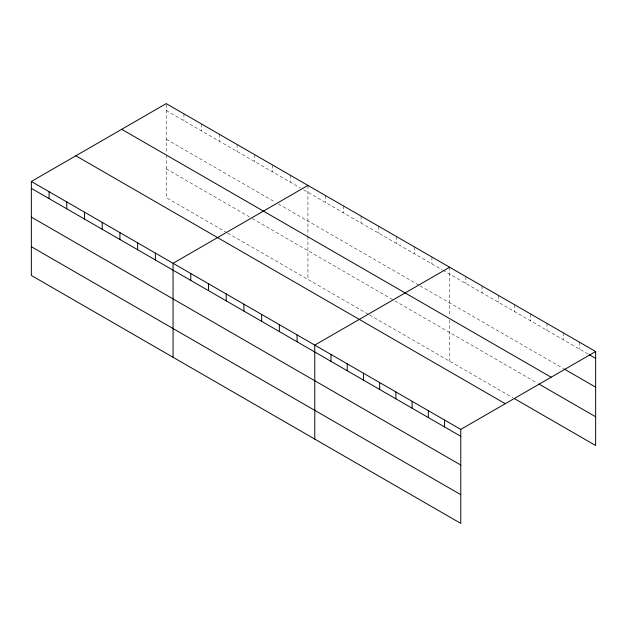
<?xml version="1.0" encoding="UTF-8"?>
<svg xmlns="http://www.w3.org/2000/svg" width="627" height="627" viewBox="0 0 627 627"><rect width="100%" height="100%" fill="white"/><g stroke="black" fill="none" stroke-linecap="round" stroke-linejoin="round"><path stroke-width="0.47" stroke-dasharray="3.13 2.35" d="M166.226 110.501L300.341 187.935M303.719 189.887L442.051 269.751M442.897 270.237L588.353 354.216M166.226 139.241L275.034 202.066M278.412 204.018L419.275 285.348M420.121 285.834L563.203 368.441M166.226 168.859L251.419 218.047M252.258 218.533L393.975 300.349M394.814 300.835L537.245 383.066M226.958 232.664L166.226 197.599L166.226 154.524M227.797 233.15L368.668 314.48M369.507 314.966L512.917 397.761M579.426 342.17L579.426 349.067M563.203 332.804L563.203 339.701M546.979 323.438L546.979 330.335M530.755 314.072L530.755 320.969M514.532 304.706L514.532 311.603M498.316 295.341L498.316 302.238M482.092 285.975L482.092 292.864M465.869 276.601L465.869 283.498M449.645 267.235L449.645 316.251M449.645 320.068L449.645 361.23M431.932 257.015L431.932 263.904M414.22 246.787L414.22 253.684M396.499 236.559L396.499 243.456M378.786 226.331L378.786 233.228M361.074 216.103L361.074 223M343.361 205.875L343.361 212.772M325.648 195.648L325.648 202.545M307.935 185.42L307.935 235.391M307.935 236.348L307.935 279.415M290.223 175.192L290.223 182.089M272.502 164.972L272.502 171.869M254.789 154.744L254.789 161.641M237.077 144.516L237.077 151.413M219.364 134.288L219.364 141.185M201.651 124.06L201.651 130.957M183.938 113.832L183.938 120.729M166.226 104.466L166.226 153.576"/><path stroke-width="0.94" d="M31.35 181.477L460.774 429.401L460.774 523.396L31.35 275.465L31.35 181.477L166.226 103.604L595.65 351.535L595.65 445.523L514.532 398.694M307.935 185.42L173.06 263.293L173.06 357.28M449.645 267.235L314.77 345.109L314.77 439.096M460.774 429.401L595.65 351.535M589.161 354.686L595.65 358.432M564.018 368.911L595.65 387.172M121.716 129.303L551.141 377.227M538.867 384.006L595.65 416.783M75.859 155.778L505.284 403.702M31.35 188.366L460.774 436.298M31.35 217.114L460.774 465.038M31.35 246.725L460.774 494.656M444.559 420.035L444.559 426.932M428.335 410.669L428.335 417.566M412.111 401.304L412.111 408.201M395.888 391.938L395.888 398.835M379.664 382.572L379.664 389.469M363.441 373.206L363.441 380.103M347.217 363.84L347.217 370.737M330.993 354.474L330.993 361.371M297.057 334.881L297.057 341.778M279.344 324.653L279.344 331.55M261.631 314.425L261.631 321.322M243.919 304.197L243.919 311.094M226.206 293.969L226.206 300.866M208.485 283.741L208.485 290.638M190.773 273.513L190.773 280.41M155.347 253.065L155.347 259.962M137.634 242.837L137.634 249.734M119.922 232.609L119.922 239.506M102.209 222.381L102.209 229.278M84.488 212.153L84.488 219.05M66.775 201.925L66.775 208.822M49.063 191.697L49.063 198.594"/></g></svg>
